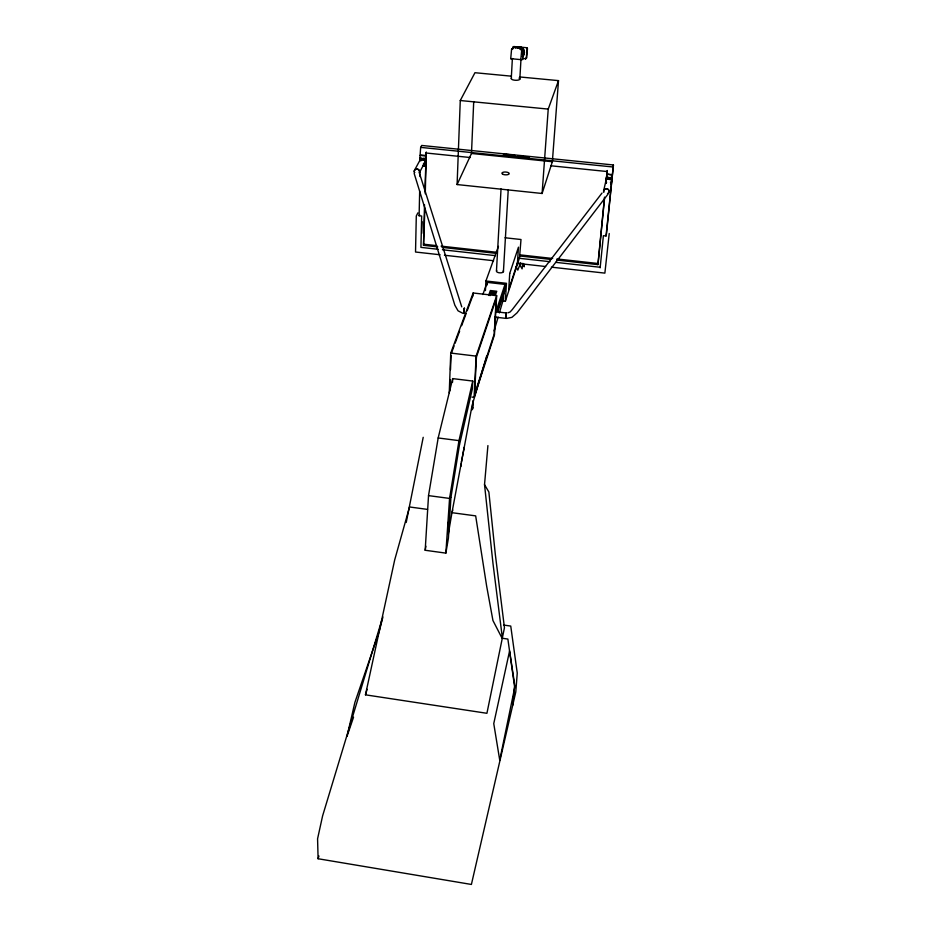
<?xml version="1.0" encoding="UTF-8"?>
<svg xmlns="http://www.w3.org/2000/svg" width="931" height="931" viewBox="0 0 931 931"><rect width="100%" height="100%" fill="white"/><g stroke="black" fill="none" stroke-linecap="round" stroke-linejoin="round"><path stroke-width="1.4" d="M424.815 162.436A2.688 2.456 33.5 0 0 423.663 159.48L421.045 159.213A2.688 2.456 33.5 0 0 419.683 161.249L420.661 147.377L421.72 145.457L613.424 164.973L606.488 233.786L606.034 235.962L603.393 235.683L600.134 267.837M438.14 249.287L420.928 247.378L421.673 216.039L419.113 215.759L419.672 191.099M419.997 176.587L420.125 170.792M421.743 233.262L422.022 221.671M423.256 160.272L423.524 158.561M422.616 165.741L425.223 166.009L425.723 155.489L420.486 154.953M437.745 246.901L423.512 245.319L424.513 204.704M424.827 191.646L426.305 152.009L425.269 193.799M423.512 245.319L424.908 208.218M605.86 182.069L606.43 177.111L608.234 177.297L607.862 179.008M608.118 177.821L607.873 179.287L608.129 177.972M449.242 392.859L450.744 353.058L473.146 292.986L496.665 295.686L494.454 334.892L474.112 397.374L471.994 397.106M519.614 76.947L558.507 80.625L552.351 161.726L542.098 193.485L457.098 184.559L460.275 100.525L474.961 72.711L510.968 76.133M449.696 391.043L450.127 379.639M450.511 369.665L451.046 355.421M452.536 382.28L452.687 378.603L472.762 381.058L472.389 388.809L459.483 444.797L450.941 497.387L448.405 538.223L445.856 553.119L425.188 550.268L428.528 495.618L438.175 437.966L452.687 378.603M608.013 178.973L608.024 178.298L609.84 178.484L610.038 177.484L611.842 177.67L612.202 174.632L606.791 174.074L612.098 175.121M457.098 184.559L471.482 153.475L473.716 101.56M473.006 295.883L473.146 292.986M609.817 179.159L609.84 178.484M474.112 397.374L476.125 356.119L496.665 295.686M522.745 157.223L522.198 156.722L522.931 157.13M485.423 290.6L485.912 280.987L498.446 246.331M487.076 285.095L487.216 282.384L505.009 284.397L504.602 291.194L497.817 311.699M489.683 292.45C499.563 290.542 488.333 293.323 490.358 290.53L496.77 291.263L496.491 292.125C486.564 294.068 497.887 291.217 495.827 294.056L489.392 293.288L489.683 292.45L493.593 291.775M490.241 294.987L490.067 295.639M471.68 410.047L472.436 409.314L472.89 400.993M472.436 409.314L473.32 400.935M496.467 270.886L501.041 188.877M495.629 294.627L489.182 293.893L488.635 295.464M504.288 155.617L504.602 154.779L506.801 155.873L507.36 154.418L506.266 154.302L505.952 155.14L503.764 154.046L503.194 155.5L504.288 155.547M511.282 78.402L512.364 58.746M504.846 154.22L505.952 155.14M509.99 155.558L508.873 155.768L509.827 155.582M509.932 154.977L509.094 155.163L509.711 155.011M503.427 271.677L508.245 189.633M511.026 155.617L510.386 156.199M503.846 292.45L503.438 299.119L499.365 312.944M519.812 79.205L520.964 59.549M513.132 155.966L513.959 156.047M502.659 300.876L505.382 301.19L506.452 283.315L485.912 280.987M514.087 156.373L511.294 156.327L513.26 155.011L514.529 155.209L515.413 156.745L514.191 156.559M514.529 155.209L515.413 156.745M516.833 156.885L515.716 156.711L516.845 156.827M517.787 156.129C517.403 157.991 523.001 156.664 518.672 156.699M520.476 156.268L519.021 156.338M527.353 156.874L529.367 157.188L529.18 158.154L528.133 157.979L528.308 157.292M525.887 156.769L524.909 156.594L524.537 157.607L525.584 157.711M525.829 156.908L527.493 157.002M505.009 237.766L520.999 239.511L519.521 257.724L505.382 301.19M526.55 157.141L526.329 157.863L527.388 157.898M529.18 158.154L529.367 157.188L528.622 157.025M445.856 553.119L449.568 498.422L458.983 440.631L472.762 381.058M448.253 524.816L448.451 521.919M542.098 193.485L548.231 109.09L558.507 80.625M502.286 637.258L492.988 563.511L484.527 484.644L487.914 445.6M522.303 49.192L521.826 47.504L519.835 47.423L520.313 49.134L523.664 50.227L522.768 59.549L520.801 59.619L510.712 58.676L511.585 49.25A3.212 3.084 -84.1 0 0 514.284 46.922L516.344 47.004L515.53 48.237M512.76 705.244L514.517 686.298L507.872 639.062L502.065 638.224L492.941 620.523L486.634 586.03L475.671 515.879L451.954 512.69L448.335 533.882M520.801 59.619L521.697 50.181A2.816 2.712 -82.6 0 1 519.835 47.423M526.283 57.885L527.167 48.575L526.527 47.714L527.481 48.587L526.597 57.873L525.515 58.746L526.597 57.873M556.622 260.063L597.888 264.637L604.522 197.128M605.802 183.442L607.28 170.513L606.011 183.395M598.261 262.077L604.463 199.129M609.98 177.751L609.747 179.497M606.034 235.962L613.424 164.973M609.235 233.53L604.871 273.12L551.396 267.162M460.95 466.326L461.241 463.568M521.244 156.536L521.604 157.327M522.803 263.31L522.093 268.873L518.509 262.495M510.816 155.465L510.968 154.837M421.161 160.726L421.254 160.051M609.689 179.474L610.003 177.646M608.083 178.135L608.199 177.46M421.673 159.771L421.918 158.119L420.172 157.944M523.385 157.49L524.2 157.118L523.792 156.559M419.509 172.316L419.613 171.688A2.665 2.386 22.1 0 0 417.682 169.163L416.983 169.035A2.758 2.467 22.1 0 0 414.376 170.664L414.272 171.292A2.665 2.386 22.1 0 0 414.609 172.549M425.188 550.268L425.898 546.218M461.392 462.183L464.197 447.287M423.209 437.314L406.219 522.477M597.888 264.637L598.121 263.508L556.924 258.958M484.527 484.644L488.868 492.022L495.315 554.329L504.451 627.727L486.925 713.297L365.464 694.829L394.686 559.938L409.535 506.976L427.527 509.397M611.19 184.757L611.842 177.67M423.396 159.12L423.582 158.468M379.103 631.8L382.932 616.95M603.614 190.936L605.988 180.474M506.231 312.979L505.789 318.367L506.243 312.967L496.432 311.827M423.128 159.632L423.663 158.305L425.409 158.479M421.371 159.445L421.685 158.712L421.848 159.469M486.738 355.793L472.064 405.567L451.954 512.69L452.78 510.002M494.07 330.912L498.143 317.087M365.464 694.829L367.117 689.301M381.629 620.744L322.603 815.882L317.576 838.796L318.099 858.743L471.4 884.45L515.786 691.931L517.252 673.043L510.747 626.074L503.578 625.05M318.099 858.743L318.949 855.973M494.64 321.276L496.002 317.168M497.515 310.419L503.462 292.497M495.536 312.816L505.009 284.397M353.547 717.161L347.019 736.363L354.909 702.37L378.638 633.173M482.863 294.51L487.216 282.384M527.388 157.967L527.644 157.281M525.584 157.781L526.55 157.211M451.605 352.651L454.107 345.901M455.119 343.202L459.635 331.064M461.636 325.664L466.152 313.526M467.153 310.826L472.68 295.988M520.72 262.554L517.811 270.095L515.96 266.592M419.113 215.759L419.637 214.712M417.868 212.885L416.297 216.004L415.529 252.022L440.095 254.757M425.223 166.009L422.872 165.252M419.218 173.003L424.536 163.018M423.547 163.321L423.558 163.833A2.688 2.456 33.5 0 0 424.117 163.495M422.86 159.946L423.43 158.887L423.582 159.643M414.621 170.059L420.067 160.027M527.574 157.444L528.308 157.351M607.943 194.218L516.996 312.897L511.922 317.343L506.604 318.449M602.031 193.02L512.387 309.453L510.107 311.99L507.837 312.828M472.18 408.593L472.936 407.859M513.865 46.55L512.818 47.365L513.865 46.55L526.841 47.725M520.65 156.85L520.057 157.071M519.673 156.699L520.65 156.908M511.585 49.25L514.284 46.922L521.826 47.504M523.862 157.327L523.106 157.514M517.939 156.14L518.532 155.977M521.628 156.466L524.223 157.013M510.584 156.117L507.581 155.884L508.14 154.499L510.782 154.86M510.712 58.676L512.806 58.618M518.532 156.036L520.138 156.21M523.106 157.444L521.604 157.258M523.664 50.227L520.313 49.134M522.733 156.699L522.186 157.06M519.719 156.455L520.72 156.513M509.734 155.78L508.873 155.698M522.78 157.444L522.116 157.374M522.675 58.478L525.829 58.734M460.275 100.525L548.231 109.09M420.661 147.377L612.982 166.986M471.482 153.475L552.351 161.726M425.793 152.975L470.388 157.537M550.943 165.788L607.047 171.525M420.23 155.43L425.467 155.966M424.012 244.248L436.814 245.668M441.073 246.133L496.526 252.266M519.998 254.861L552.665 258.481M442.016 247.367L496.13 253.36M519.638 255.967L550.931 259.435M442.446 249.764L495.525 255.653M518.486 258.201L550.046 261.704M555.784 262.344L600.251 267.278M444.436 255.245L493.581 260.715M516.705 263.298L545.613 266.522M503.915 291.112L504.602 291.194M494.605 317.064L505.789 318.367M450.744 353.058L476.125 356.119M519.009 157.141L518.043 156.967M438.175 437.966L458.983 440.631M458.68 444.704L459.483 444.797M522.826 156.361L523.525 156.478M450.127 497.282L450.941 497.387M428.528 495.618L449.568 498.422M447.962 529.169L448.754 529.274M462.951 313.351L458.04 310.803L454.852 305.228L414.155 173.434M461.753 306.869L419.881 174.516M421.603 159.399L423.233 159.259L423.419 159.946M523.257 264.474L524.176 266.79L523.816 264.02M464.511 308.72L464.36 308.138L464.441 308.778M603.684 191.507L603.649 190.855A2.7 2.444 16.5 0 1 605.872 188.725L606.581 188.737A2.793 2.525 16.5 0 1 609.037 190.925L609.083 191.588A2.7 2.444 16.5 0 1 608.606 192.775M516.344 47.749A5.155 4.958 -83.4 0 1 520.138 47.725M522.815 50.507A5.155 4.958 -83.4 0 1 522.803 54.44M517.683 47.795A5.109 4.923 -83.2 0 1 522.535 56.547M517.252 47.784A5.121 4.934 -83.3 0 1 521.023 47.76M522.14 48.424A5.121 4.934 -83.3 0 1 523.024 55.604M518.02 47.807A5.097 4.911 -83.2 0 1 521.779 47.784M517.473 47.795A5.121 4.923 -83.2 0 1 521.255 47.772M522.361 48.435A5.121 4.923 -83.2 0 1 522.338 56.547M518.986 78.076A4.318 1.466 3 0 1 518.683 79.961A4.318 1.466 3 0 1 513.179 79.926A4.318 1.466 3 0 1 511.585 78.041M610.433 182.744A2.723 2.549 7.4 0 0 610.27 178.705L607.559 178.426A2.723 2.549 7.4 0 0 606.605 182.348M603.835 192.345A2.77 2.584 7.9 0 1 604.766 189.156A2.77 2.584 7.9 0 1 608.315 189.528A2.77 2.584 7.9 0 1 608.595 192.833M608.106 193.322A2.77 2.584 7.9 0 1 607.501 193.671A2.7 2.444 16.5 0 0 608.129 193.229M414.563 172.607A2.735 2.479 33 0 1 416.611 169.011A2.735 2.479 33 0 1 419.45 172.503M503.229 270.851A3.526 1.571 3.2 0 1 499.877 272.853A3.526 1.571 3.2 0 1 496.723 270.502M463.778 311.745L463.917 313.491L464.29 308.114L463.778 311.745M476.428 357.039L474.612 394.116L494.221 333.996L496.211 298.7L476.428 357.039M509.723 273.481L508.733 289.588L517.45 262.868L518.462 247.169L509.723 273.481M514.936 686.461L499.738 760.196L493.756 723.608L509.594 650.897L514.936 686.461M503.275 174.434A3.677 1.42 3.1 0 0 509.176 173.806A3.677 1.42 3.1 0 0 504.195 172.049A3.677 1.42 3.1 0 0 503.275 174.434"/></g></svg>
